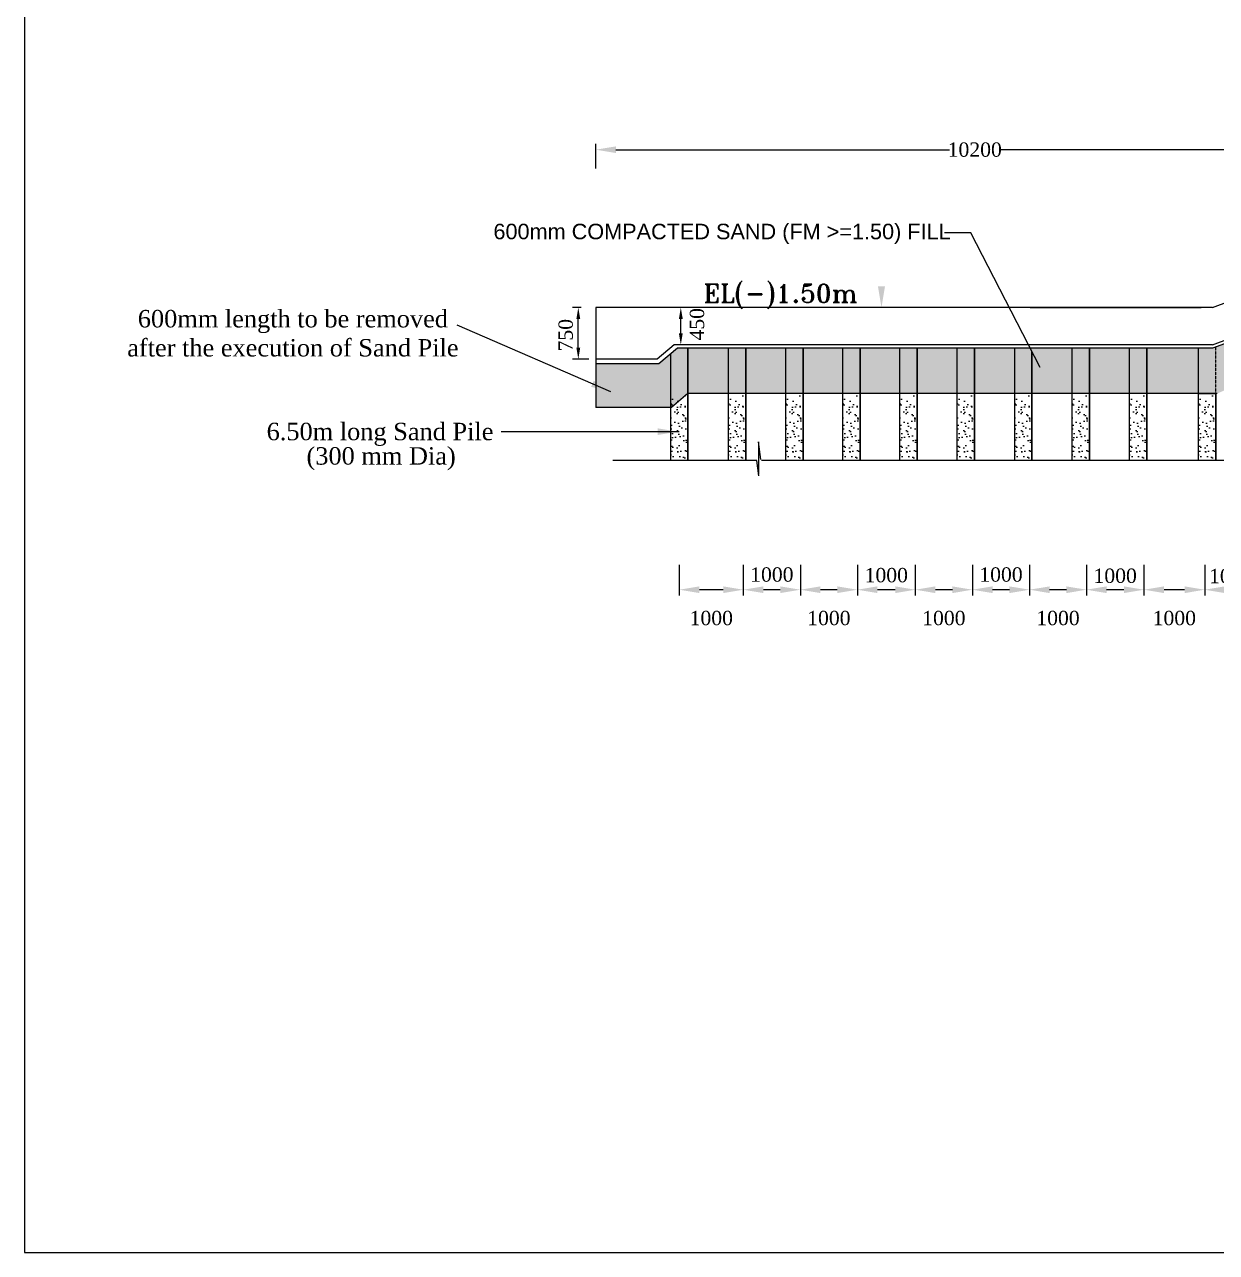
# Model space of a CAD drawing. Extents: x -298162 to 1078160, y -513173 to -216568.
# Drawn here: x 804777 to 825537, y -459717 to -438324 of the extents above; entities that cross this region are included whole.
import ezdxf

# ---------------------------------------------------------------- set-up
doc = ezdxf.new("R2010")
doc.units = 0
doc.header["$MEASUREMENT"] = 0
doc.linetypes.add('ACAD_ISO02W100', pattern=[15, 12, -3])
doc.layers.get('0').update_dxf_attribs({"linetype": 'CONTINUOUS'})
doc.layers.get('DEFPOINTS').update_dxf_attribs({"linetype": 'CONTINUOUS'})
for name, color, linetype in [('LINE', 7, 'CONTINUOUS'), ('SLOPEEARTH', 3, 'CONTINUOUS'), ('TEXT', 10, 'CONTINUOUS')]:
    doc.layers.add(name, color=color, linetype=linetype)
doc.styles.add('Arial-25', font='arial.ttf')
doc.styles.add('BIG', font='ROMANT.SHX')
doc.styles.get("Standard").update_dxf_attribs({"font": 'times.ttf', "height": 250})
doc.dimstyles.new('3', dxfattribs={"dimtxt": 225, "dimasz": 350, "dimexe": 100, "dimexo": 25, "dimgap": 9, "dimtad": 0, "dimdec": 0, "dimzin": 0, "dimdsep": 46, "dimtxsty": 'Standard', "dimcen": 0, "dimclrt": 256, "dimadec": 0, "dimazin": 0, "dimtfac": 1, "dimtdec": 0, "dimtofl": 0, "dimtmove": 2, "dimatfit": 3, "dimfxl": 1, "dimtolj": 1, "dimtzin": 0, "dimarcsym": 0})
pattern_1 = [(37.5, (14875.5, -445792.48), (-6.299336, 192.682377), [0, -152, 0, -170, 0, -162.5]), (7.5, (14875.5, -445792.48), (176.97767, 282.21461), [0, -82, 0, -137, 0, -52.5]), (327.5, (14752.5, -445792.48), (311.414186, 0.565905), [0, -50, 0, -180, 0, -235]), (317.5, (14752.5, -445792.48), (300.61266, 87.76756), [0, -25, 0, -118, 0, -135])]

# ---------------------------------------------------------------- blocks, each defined once
blk = doc.blocks.new('*D1099')
at = {"layer": 'DEFPOINTS', "color": 0, "lineweight": -2}
for p in [(814727, -440504), (814727, -440857), (827927, -440924)]:
    blk.add_point(p, dxfattribs=at)
at = {"layer": 'LINE', "color": 0, "lineweight": -2}
for p, q in [((814727, -440832), (814727, -440404)), ((827927, -440899), (827927, -440404)), ((815077, -440504), (820885, -440504)), ((827577, -440504), (821769, -440504))]:
    blk.add_line(p, q, dxfattribs=at)
for points in [[(815077, -440446), (815077, -440562), (814727, -440504)], [(827577, -440446), (827577, -440562), (827927, -440504)]]:
    blk.add_solid(points, dxfattribs=at)
at = {"layer": 'LINE', "insert": (821327, -440504), "char_height": 250, "attachment_point": 5}
blk.add_mtext('\\A1;10200', dxfattribs=at)
blk = doc.blocks.new('*D1101')
at = {"layer": 'DEFPOINTS', "color": 0, "lineweight": -2}
for p in [(814422, -443253), (814494, -443253), (814629, -444154)]:
    blk.add_point(p, dxfattribs=at)
at = {"layer": 'LINE', "color": 0, "lineweight": -2}
for p, q in [((814469, -443253), (814322, -443253)), ((814422, -443954), (814422, -443453)), ((814604, -444154), (814322, -444154))]:
    blk.add_line(p, q, dxfattribs=at)
for points in [[(814388, -443453), (814455, -443453), (814422, -443253)], [(814388, -443954), (814455, -443954), (814422, -444154)]]:
    blk.add_solid(points, dxfattribs=at)
at = {"layer": 'LINE', "insert": (814203, -443736), "char_height": 250, "attachment_point": 5, "rotation": 90}
blk.add_mtext('\\A1;750', dxfattribs=at)
blk = doc.blocks.new('*D1102')
at = {"layer": 'DEFPOINTS', "color": 0, "lineweight": -2}
for p in [(816207, -443253), (816637, -443253), (816207, -443903)]:
    blk.add_point(p, dxfattribs=at)
at = {"layer": 'LINE', "color": 0, "lineweight": -2}
for p, q in [((816612, -443253), (816107, -443253)), ((816207, -443703), (816207, -443453)), ((816182, -443903), (816107, -443903))]:
    blk.add_line(p, q, dxfattribs=at)
for points in [[(816174, -443453), (816241, -443453), (816207, -443253)], [(816174, -443703), (816241, -443703), (816207, -443903)]]:
    blk.add_solid(points, dxfattribs=at)
at = {"layer": 'LINE', "insert": (816490, -443546), "char_height": 250, "attachment_point": 5, "rotation": 90}
blk.add_mtext('\\A1;450', dxfattribs=at)
blk = doc.blocks.new('*D1106')
at = {"layer": 'DEFPOINTS', "color": 0, "lineweight": -2}
for p in [(824274, -447711), (825333, -447711), (824274, -448170)]:
    blk.add_point(p, dxfattribs=at)
at = {"layer": 'LINE', "color": 0, "lineweight": -2}
for p, q in [((824274, -447736), (824274, -448270)), ((825333, -447736), (825333, -448270)), ((824983, -448170), (824624, -448170))]:
    blk.add_line(p, q, dxfattribs=at)
for points in [[(824624, -448112), (824624, -448229), (824274, -448170)], [(824983, -448112), (824983, -448229), (825333, -448170)]]:
    blk.add_solid(points, dxfattribs=at)
at = {"layer": 'LINE', "insert": (824803, -448665), "char_height": 250, "attachment_point": 5}
blk.add_mtext('\\A1;1000', dxfattribs=at)
blk = doc.blocks.new('*D1107')
at = {"layer": 'DEFPOINTS', "color": 0, "lineweight": -2}
for p in [(823273, -447711), (824274, -447711), (823273, -448170)]:
    blk.add_point(p, dxfattribs=at)
at = {"layer": 'LINE', "color": 0, "lineweight": -2}
for p, q in [((823273, -447736), (823273, -448270)), ((824274, -447736), (824274, -448270)), ((823924, -448170), (823623, -448170))]:
    blk.add_line(p, q, dxfattribs=at)
for points in [[(823623, -448112), (823623, -448229), (823273, -448170)], [(823924, -448112), (823924, -448229), (824274, -448170)]]:
    blk.add_solid(points, dxfattribs=at)
at = {"layer": 'LINE', "insert": (823773, -447928), "char_height": 250, "attachment_point": 5}
blk.add_mtext('\\A1;1000', dxfattribs=at)
blk = doc.blocks.new('*D1108')
at = {"layer": 'DEFPOINTS', "color": 0, "lineweight": -2}
for p in [(822281, -447711), (823273, -447736), (822281, -448170)]:
    blk.add_point(p, dxfattribs=at)
at = {"layer": 'LINE', "color": 0, "lineweight": -2}
for p, q in [((822281, -447736), (822281, -448270)), ((823273, -447761), (823273, -448270)), ((822923, -448170), (822631, -448170))]:
    blk.add_line(p, q, dxfattribs=at)
for points in [[(822631, -448112), (822631, -448229), (822281, -448170)], [(822923, -448112), (822923, -448229), (823273, -448170)]]:
    blk.add_solid(points, dxfattribs=at)
at = {"layer": 'LINE', "insert": (822777, -448665), "char_height": 250, "attachment_point": 5}
blk.add_mtext('\\A1;1000', dxfattribs=at)
blk = doc.blocks.new('*D1109')
at = {"layer": 'DEFPOINTS', "color": 0, "lineweight": -2}
for p in [(821287, -447711), (822281, -447711), (821287, -448170)]:
    blk.add_point(p, dxfattribs=at)
at = {"layer": 'LINE', "color": 0, "lineweight": -2}
for p, q in [((821287, -447736), (821287, -448270)), ((822281, -447736), (822281, -448270)), ((821931, -448170), (821637, -448170))]:
    blk.add_line(p, q, dxfattribs=at)
for points in [[(821637, -448112), (821637, -448229), (821287, -448170)], [(821931, -448112), (821931, -448229), (822281, -448170)]]:
    blk.add_solid(points, dxfattribs=at)
at = {"layer": 'LINE', "insert": (821784, -447907), "char_height": 250, "attachment_point": 5}
blk.add_mtext('\\A1;1000', dxfattribs=at)
blk = doc.blocks.new('*D1110')
at = {"layer": 'DEFPOINTS', "color": 0, "lineweight": -2}
for p in [(820291, -447711), (821287, -447711), (820291, -448170)]:
    blk.add_point(p, dxfattribs=at)
at = {"layer": 'LINE', "color": 0, "lineweight": -2}
for p, q in [((820291, -447736), (820291, -448270)), ((821287, -447736), (821287, -448270)), ((820937, -448170), (820641, -448170))]:
    blk.add_line(p, q, dxfattribs=at)
for points in [[(820641, -448112), (820641, -448229), (820291, -448170)], [(820937, -448112), (820937, -448229), (821287, -448170)]]:
    blk.add_solid(points, dxfattribs=at)
at = {"layer": 'LINE', "insert": (820789, -448665), "char_height": 250, "attachment_point": 5}
blk.add_mtext('\\A1;1000', dxfattribs=at)
blk = doc.blocks.new('*D1111')
at = {"layer": 'DEFPOINTS', "color": 0, "lineweight": -2}
for p in [(819282, -447711), (820291, -447711), (819282, -448170)]:
    blk.add_point(p, dxfattribs=at)
at = {"layer": 'LINE', "color": 0, "lineweight": -2}
for p, q in [((819282, -447736), (819282, -448270)), ((820291, -447736), (820291, -448270)), ((819941, -448170), (819632, -448170))]:
    blk.add_line(p, q, dxfattribs=at)
for points in [[(819632, -448112), (819632, -448229), (819282, -448170)], [(819941, -448112), (819941, -448229), (820291, -448170)]]:
    blk.add_solid(points, dxfattribs=at)
at = {"layer": 'LINE', "insert": (819786, -447918), "char_height": 250, "attachment_point": 5}
blk.add_mtext('\\A1;1000', dxfattribs=at)
blk = doc.blocks.new('*D1115')
at = {"layer": 'DEFPOINTS', "color": 0, "lineweight": -2}
for p in [(818289, -447711), (819282, -447736), (818289, -448170)]:
    blk.add_point(p, dxfattribs=at)
at = {"layer": 'LINE', "color": 0, "lineweight": -2}
for p, q in [((818289, -447736), (818289, -448270)), ((819282, -447761), (819282, -448270)), ((818932, -448170), (818639, -448170))]:
    blk.add_line(p, q, dxfattribs=at)
for points in [[(818639, -448112), (818639, -448229), (818289, -448170)], [(818932, -448112), (818932, -448229), (819282, -448170)]]:
    blk.add_solid(points, dxfattribs=at)
at = {"layer": 'LINE', "insert": (818786, -448665), "char_height": 250, "attachment_point": 5}
blk.add_mtext('\\A1;1000', dxfattribs=at)
blk = doc.blocks.new('*D1116')
at = {"layer": 'DEFPOINTS', "color": 0, "lineweight": -2}
for p in [(817296, -447711), (818289, -447711), (817296, -448170)]:
    blk.add_point(p, dxfattribs=at)
at = {"layer": 'LINE', "color": 0, "lineweight": -2}
for p, q in [((817296, -447736), (817296, -448270)), ((818289, -447736), (818289, -448270)), ((817939, -448170), (817646, -448170))]:
    blk.add_line(p, q, dxfattribs=at)
for points in [[(817646, -448112), (817646, -448229), (817296, -448170)], [(817939, -448112), (817939, -448229), (818289, -448170)]]:
    blk.add_solid(points, dxfattribs=at)
at = {"layer": 'LINE', "insert": (817793, -447907), "char_height": 250, "attachment_point": 5}
blk.add_mtext('\\A1;1000', dxfattribs=at)
blk = doc.blocks.new('*D1117')
at = {"layer": 'DEFPOINTS', "color": 0, "lineweight": -2}
for p in [(816181, -447711), (817296, -447711), (816181, -448170)]:
    blk.add_point(p, dxfattribs=at)
at = {"layer": 'LINE', "color": 0, "lineweight": -2}
for p, q in [((816181, -447736), (816181, -448270)), ((817296, -447736), (817296, -448270)), ((816946, -448170), (816531, -448170))]:
    blk.add_line(p, q, dxfattribs=at)
for points in [[(816531, -448112), (816531, -448229), (816181, -448170)], [(816946, -448112), (816946, -448229), (817296, -448170)]]:
    blk.add_solid(points, dxfattribs=at)
at = {"layer": 'LINE', "insert": (816738, -448665), "char_height": 250, "attachment_point": 5}
blk.add_mtext('\\A1;1000', dxfattribs=at)
blk = doc.blocks.new('*D1118')
at = {"layer": 'DEFPOINTS', "color": 0, "lineweight": -2}
for p in [(825333, -447711), (826283, -447711), (825333, -448170)]:
    blk.add_point(p, dxfattribs=at)
at = {"layer": 'LINE', "color": 0, "lineweight": -2}
for p, q in [((825333, -447736), (825333, -448270)), ((826283, -447736), (826283, -448270)), ((825933, -448170), (825683, -448170))]:
    blk.add_line(p, q, dxfattribs=at)
for points in [[(825683, -448112), (825683, -448229), (825333, -448170)], [(825933, -448112), (825933, -448229), (826283, -448170)]]:
    blk.add_solid(points, dxfattribs=at)
at = {"layer": 'LINE', "insert": (825786, -447933), "char_height": 250, "attachment_point": 5}
blk.add_mtext('\\A1;1000', dxfattribs=at)

msp = doc.modelspace()

# ---------------------------------------------------------------- hatches: boundary and pattern name
at = {"layer": 'LINE', "linetype": 'ByBlock', "lineweight": -2}
h = msp.add_hatch(dxfattribs=at)
h.set_pattern_fill('AR-SAND', color=0, scale=100, style=0)
h.set_pattern_definition(pattern_1)
edge = h.paths.add_edge_path()
edge.add_line((814726.15, -444994.226), (816030.521, -444994.226))
edge.add_line((816030.521, -444994.226), (816330.521, -444754.064))
edge.add_line((816330.521, -444754.064), (825548.874, -444753.991))
edge.add_line((825548.874, -444753.991), (827527.157, -443856.755))
edge.add_line((827527.157, -443856.755), (827948.078, -443785.764))
edge.add_line((827948.078, -443785.764), (827969.328, -443753.611))
edge.add_line((827969.328, -443753.611), (835470.971, -443652.062))
edge.add_line((835470.971, -443652.062), (835604.954, -443786.045))
edge.add_line((835604.954, -443786.045), (836865.425, -443786.045))
edge.add_line((836865.425, -443786.045), (837526.919, -444016.13))
edge.add_line((837526.919, -444016.13), (837949.669, -444016.13))
edge.add_line((837949.669, -444016.13), (839926.123, -444913.366))
edge.add_line((839926.123, -444913.366), (848693.798, -444913.366))
edge.add_line((848693.798, -444913.366), (848979.319, -445154.099))
edge.add_line((848979.319, -445154.099), (850298.847, -445154.099))
edge.add_line((850298.847, -445154.099), (850298.847, -444392.669))
edge.add_line((850298.847, -444392.669), (849198.505, -444392.669))
edge.add_line((849198.505, -444392.669), (848876.125, -444120.859))
edge.add_line((848876.125, -444120.859), (840006.523, -444120.859))
edge.add_line((840006.523, -444120.859), (838041.353, -443416.13))
edge.add_line((838041.353, -443416.13), (837286.558, -443416.032))
edge.add_line((837286.558, -443416.032), (836879.531, -443186.045))
edge.add_line((836879.531, -443186.045), (835853.482, -443186.045))
edge.add_line((835853.482, -443186.045), (835719.499, -443052.062))
edge.add_line((835719.499, -443052.062), (827969.328, -443052.062))
edge.add_line((827969.328, -443052.062), (827948.193, -443166.96))
edge.add_line((827948.193, -443166.96), (827684.043, -443166.96))
edge.add_line((827684.043, -443166.96), (825468.474, -443961.484))
edge.add_line((825468.474, -443961.484), (816148.872, -443961.484))
edge.add_line((816148.872, -443961.484), (815826.492, -444233.294))
edge.add_line((815826.492, -444233.294), (814726.738, -444233.294))
edge.add_line((814726.738, -444233.294), (814726.738, -444994.226))
h = msp.add_hatch(dxfattribs=at)
h.set_pattern_fill('AR-SAND', color=0, scale=100, style=0)
h.set_pattern_definition([(37.5, (5681.62, -445792.48), (-6.299336, 192.682377), [0, -152, 0, -170, 0, -162.5]), (7.5, (5681.62, -445792.48), (176.97767, 282.21461), [0, -82, 0, -137, 0, -52.5]), (327.5, (5558.62, -445792.48), (311.414186, 0.565905), [0, -50, 0, -180, 0, -235]), (317.5, (5558.62, -445792.48), (300.61266, 87.76756), [0, -25, 0, -118, 0, -135])])
h.paths.add_polyline_path([(816030.521, -444753.994), (816330.521, -444753.994), (816330.521, -445920.787), (816030.521, -445920.787)])
h = msp.add_hatch(dxfattribs=at)
h.set_pattern_fill('AR-SAND', color=0, scale=100, style=0)
h.set_pattern_definition([(37.5, (6690.19, -445792.48), (-6.299336, 192.682377), [0, -152, 0, -170, 0, -162.5]), (7.5, (6690.2, -445792.48), (176.97767, 282.21461), [0, -82, 0, -137, 0, -52.5]), (327.5, (6567.2, -445792.48), (311.414186, 0.565905), [0, -50, 0, -180, 0, -235]), (317.5, (6567.2, -445792.48), (300.61266, 87.76756), [0, -25, 0, -118, 0, -135])])
h.paths.add_polyline_path([(817039.09, -444753.994), (817339.09, -444753.994), (817339.09, -445920.787), (817039.09, -445920.787)])
h = msp.add_hatch(dxfattribs=at)
h.set_pattern_fill('AR-SAND', color=0, scale=100, style=0)
h.set_pattern_definition([(37.5, (7687.1, -445792.48), (-6.299336, 192.682377), [0, -152, 0, -170, 0, -162.5]), (7.5, (7687.1, -445792.48), (176.97767, 282.21461), [0, -82, 0, -137, 0, -52.5]), (327.5, (7564.1, -445792.48), (311.414186, 0.565905), [0, -50, 0, -180, 0, -235]), (317.5, (7564.1, -445792.48), (300.61266, 87.76756), [0, -25, 0, -118, 0, -135])])
h.paths.add_polyline_path([(818036, -444753.994), (818336, -444753.994), (818336, -445920.787), (818036, -445920.787)])
h = msp.add_hatch(dxfattribs=at)
h.set_pattern_fill('AR-SAND', color=0, scale=100, style=0)
h.set_pattern_definition([(37.5, (8680.34, -445792.48), (-6.299336, 192.682377), [0, -152, 0, -170, 0, -162.5]), (7.5, (8680.34, -445792.48), (176.97767, 282.21461), [0, -82, 0, -137, 0, -52.5]), (327.5, (8557.34, -445792.48), (311.414186, 0.565905), [0, -50, 0, -180, 0, -235]), (317.5, (8557.34, -445792.48), (300.61266, 87.76756), [0, -25, 0, -118, 0, -135])])
h.paths.add_polyline_path([(819029.237, -444753.994), (819329.237, -444753.994), (819329.237, -445920.787), (819029.237, -445920.787)])
h = msp.add_hatch(dxfattribs=at)
h.set_pattern_fill('AR-SAND', color=0, scale=100, style=0)
h.set_pattern_definition([(37.5, (9673.07, -445792.48), (-6.299336, 192.682377), [0, -152, 0, -170, 0, -162.5]), (7.5, (9673.07, -445792.48), (176.97767, 282.21461), [0, -82, 0, -137, 0, -52.5]), (327.5, (9550.07, -445792.48), (311.414186, 0.565905), [0, -50, 0, -180, 0, -235]), (317.5, (9550.07, -445792.48), (300.61266, 87.76756), [0, -25, 0, -118, 0, -135])])
h.paths.add_polyline_path([(820021.965, -444753.994), (820321.965, -444753.994), (820321.965, -445920.787), (820021.965, -445920.787)])
h = msp.add_hatch(dxfattribs=at)
h.set_pattern_fill('AR-SAND', color=0, scale=100, style=0)
h.set_pattern_definition([(37.5, (10673.2, -445792.48), (-6.299336, 192.682377), [0, -152, 0, -170, 0, -162.5]), (7.5, (10673.2, -445792.48), (176.97767, 282.21461), [0, -82, 0, -137, 0, -52.5]), (327.5, (10550.2, -445792.48), (311.414186, 0.565905), [0, -50, 0, -180, 0, -235]), (317.5, (10550.2, -445792.48), (300.61266, 87.76756), [0, -25, 0, -118, 0, -135])])
h.paths.add_polyline_path([(821022.094, -444753.994), (821322.094, -444753.994), (821322.094, -445920.787), (821022.094, -445920.787)])
h = msp.add_hatch(dxfattribs=at)
h.set_pattern_fill('AR-SAND', color=0, scale=100, style=0)
h.set_pattern_definition([(37.5, (11673.88, -445792.48), (-6.299336, 192.682377), [0, -152, 0, -170, 0, -162.5]), (7.5, (11673.88, -445792.48), (176.97767, 282.21461), [0, -82, 0, -137, 0, -52.5]), (327.5, (11550.88, -445792.48), (311.414186, 0.565905), [0, -50, 0, -180, 0, -235]), (317.5, (11550.88, -445792.48), (300.61266, 87.76756), [0, -25, 0, -118, 0, -135])])
h.paths.add_polyline_path([(822022.779, -444753.994), (822322.779, -444753.994), (822322.779, -445920.787), (822022.779, -445920.787)])
h = msp.add_hatch(dxfattribs=at)
h.set_pattern_fill('AR-SAND', color=0, scale=100, style=0)
h.set_pattern_definition([(37.5, (12674.01, -445792.48), (-6.299336, 192.682377), [0, -152, 0, -170, 0, -162.5]), (7.5, (12674, -445792.48), (176.97767, 282.21461), [0, -82, 0, -137, 0, -52.5]), (327.5, (12551.01, -445792.48), (311.414186, 0.565905), [0, -50, 0, -180, 0, -235]), (317.5, (12551, -445792.48), (300.61266, 87.76756), [0, -25, 0, -118, 0, -135])])
h.paths.add_polyline_path([(823022.908, -444753.994), (823322.908, -444753.994), (823322.908, -445920.787), (823022.908, -445920.787)])
h = msp.add_hatch(dxfattribs=at)
h.set_pattern_fill('AR-SAND', color=0, scale=100, style=0)
h.set_pattern_definition([(37.5, (13674.7, -445792.48), (-6.299336, 192.682377), [0, -152, 0, -170, 0, -162.5]), (7.5, (13674.7, -445792.48), (176.97767, 282.21461), [0, -82, 0, -137, 0, -52.5]), (327.5, (13551.7, -445792.48), (311.414186, 0.565905), [0, -50, 0, -180, 0, -235]), (317.5, (13551.7, -445792.48), (300.61266, 87.76756), [0, -25, 0, -118, 0, -135])])
h.paths.add_polyline_path([(824023.593, -444753.994), (824323.593, -444753.994), (824323.593, -445920.787), (824023.593, -445920.787)])
h = msp.add_hatch(dxfattribs=at)
h.set_pattern_fill('AR-SAND', color=0, scale=100, style=0)
h.set_pattern_definition(pattern_1)
h.paths.add_polyline_path([(825224.393, -444753.994), (825524.393, -444753.994), (825524.393, -445920.787), (825224.393, -445920.787)])

# ---------------------------------------------------------------- linework, layer by layer
at = {"color": 0}
for p, q in [((825468.474, -443253.484), (814726.919, -443253.484)), ((814726.919, -443253.484), (814726.919, -443519.109)), ((822292.154, -443253.484), (825270.279, -443253.484)), ((814726.919, -443279.109), (814726.919, -443998.921)), ((827394.631, -443270.746), (825468.474, -443961.484)), ((816090.142, -443903.484), (815793.484, -444153.606)), ((816148.872, -443961.484), (815826.492, -444233.294)), ((815793.484, -444153.606), (814726.15, -444153.606)), ((815826.492, -444233.294), (814726.15, -444233.294)), ((816331.199, -444753.493), (816045.678, -444994.226)), ((816045.678, -444994.226), (814726.15, -444994.226))]:
    msp.add_line(p, q, dxfattribs=at)
at = {"layer": 'LINE', "color": 0}
for p, q in [((821256.475, -441953.865), (820802.945, -441953.255)), ((825468.474, -443253.484), (827463.145, -442500.106)), ((825468.474, -443903.484), (827339.634, -443196.755)), ((814726.919, -443998.921), (814726.15, -444994.226)), ((816030.521, -445920.787), (816030.521, -444061.269)), ((816330.521, -445920.787), (816330.521, -443961.484)), ((816330.521, -443961.484), (816330.521, -445920.787)), ((817039.09, -445920.787), (817039.09, -443961.484)), ((817339.09, -445920.787), (817339.09, -443961.484)), ((817339.09, -443961.484), (817339.09, -445920.787)), ((818036, -445920.787), (818036, -443961.484)), ((818336, -445920.787), (818336, -443961.484)), ((818336, -443961.484), (818336, -445920.787)), ((819029.237, -445920.787), (819029.237, -443961.484)), ((819329.237, -445920.787), (819329.237, -443961.484)), ((819329.237, -443961.484), (819329.237, -445920.787)), ((820021.965, -445920.787), (820021.965, -443961.484)), ((820321.965, -445920.787), (820321.965, -443961.484)), ((820321.965, -443961.484), (820321.965, -445920.787)), ((821022.094, -445920.787), (821022.094, -443961.484)), ((821322.094, -445920.787), (821322.094, -443961.484)), ((821322.094, -443961.484), (821322.094, -445920.787)), ((822022.779, -445920.787), (822022.779, -443961.484)), ((822322.779, -445920.787), (822322.779, -444019.727)), ((822322.779, -444019.727), (822322.779, -445920.787)), ((823022.908, -445920.787), (823022.908, -443961.484)), ((823322.908, -445920.787), (823322.908, -443961.484)), ((823322.908, -443961.484), (823322.908, -445920.787)), ((824023.593, -445920.787), (824023.593, -443961.484)), ((824323.593, -445920.787), (824323.593, -443961.484)), ((824323.593, -443961.484), (824323.593, -445920.787)), ((825224.393, -445920.787), (825224.393, -443961.484)), ((825524.393, -445920.787), (825524.393, -444753.009)), ((825524.393, -444753.009), (825524.393, -445920.787)), ((817603.5, -445898.719), (817557.569, -445594.63)), ((817557.569, -445594.63), (817557.569, -446158.501)), ((817529.648, -445920.787), (815026.007, -445920.787)), ((817568.774, -446184.142), (817529.648, -445920.787)), ((826062.625, -445920.787), (817613.347, -445920.787))]:
    msp.add_line(p, q, dxfattribs=at)
at = {"layer": 'LINE', "color": 0, "linetype": 'ByBlock', "lineweight": -2}
for p, q in [((825468.474, -443903.484), (816090.142, -443903.484)), ((825468.474, -443961.484), (816148.872, -443961.484)), ((825548.874, -444753.991), (816330.521, -444754.064))]:
    msp.add_line(p, q, dxfattribs=at)
at = {"layer": 'LINE', "color": 0, "linetype": 'ACAD_ISO02W100', "ltscale": 0.02}
for p, q in [((819029.237, -445920.787), (819029.237, -443961.484)), ((820021.965, -445920.787), (820021.965, -443961.484)), ((821022.094, -445920.787), (821022.094, -443961.484)), ((823022.908, -445920.787), (823022.908, -443961.484)), ((825524.393, -444740.976), (825524.393, -443941.431))]:
    msp.add_line(p, q, dxfattribs=at)
at = {"layer": 'LINE', "color": 0}
msp.add_lwpolyline([(804776.668, -459716.504), (865281.868, -459716.504), (865281.868, -416930.684), (804776.668, -416930.684)], close=True, dxfattribs=at)
at = {"layer": 'LINE', "color": 0, "linetype": 'ByBlock', "lineweight": -2}
msp.add_lwpolyline([(825224.393, -444753.994), (825524.393, -444753.994), (825524.393, -445920.787), (825224.393, -445920.787)], close=True, dxfattribs=at)
at = {"layer": 'SLOPEEARTH', "color": 0}
msp.add_solid([(819640.439, -442881.609), (819764.397, -442881.609), (819702.418, -443253.484)], dxfattribs=at)

# ---------------------------------------------------------------- texts
at = {"layer": 'LINE', "color": 0, "style": 'Arial-25'}
msp.add_text('600mm COMPACTED SAND (FM >=1.50) FILL', height=270, dxfattribs=at).set_placement((812943.532, -442064.037))
at = {"layer": 'LINE', "color": 0, "char_height": 303.75, "width": 33140.23576, "attachment_point": 8, "style": 'BIG'}
for s, insert in [('{\\fTimes New Roman|b0|i0|c0|p18;600mm length to be removed\\Pafter the execution of Sand Pile}', (809450.405, -444110.972)), ('{\\fTimes New Roman|b0|i0|c0|p18;6.50m long Sand Pile}', (810968.378, -445665.419)), ('{\\fTimes New Roman|b0|i0|c0|p18;(300 mm Dia)}', (810987.378, -446089.419))]:
    msp.add_mtext(s, dxfattribs=dict(at, insert=insert))
at = {"layer": 'TEXT', "color": 0, "style": 'BIG'}
msp.add_text('EL(-)1.50m', height=318.75, dxfattribs=at).set_placement((816605.457, -443167.776))

# ---------------------------------------------------------------- dimensions: what is measured, and where the dimension line sits
at = {"layer": 'LINE', "color": 0}
for base, p1, p2, text, override, picture, middle in [((814726.919, -440503.889), (827926.919, -440923.882), (814726.919, -440857.092), '10200', {"dimtxt": 350, "dimclrd": 0, "dimclre": 0}, '*D1099', (821326.919, -440503.889)), ((816180.521, -448170.231), (817295.975, -447710.906), (816180.521, -447710.906), '1000', {"dimfxl": 700}, '*D1117', (816738.248, -448665.22)), ((818289.212, -448170.231), (819281.94, -447735.906), (818289.212, -447710.906), '1000', {"dimfxl": 700}, '*D1115', (818785.576, -448665.22)), ((820290.508, -448170.231), (821287.418, -447710.906), (820290.508, -447710.906), '1000', {"dimfxl": 700}, '*D1110', (820788.963, -448665.22)), ((822280.655, -448170.231), (823273.384, -447735.906), (822280.655, -447710.906), '1000', {"dimfxl": 700}, '*D1108', (822777.019, -448665.22)), ((824273.513, -448170.231), (825333.108, -447710.906), (824273.513, -447710.906), '1000', {"dimfxl": 700}, '*D1106', (824803.311, -448665.22))]:
    dim = msp.add_linear_dim(base=base, p1=p1, p2=p2, angle=180, text=text, dimstyle='3', override=override, dxfattribs=at)
    dim.commit()
    dim.dimension.update_dxf_attribs({"geometry": picture, "text_midpoint": middle})
for base, p1, p2, angle, text, override, picture, middle in [((814421.594, -443253.484), (814628.715, -444153.606), (814493.566, -443253.484), 90, '750', {"dimtxt": 200, "dimasz": 200, "dimclrd": 0, "dimclre": 0}, '*D1101', (814203.386, -443735.96)), ((816207.495, -443253.484), (816207.495, -443903.484), (816637.045, -443253.484), 90, '450', {"dimtxt": 200, "dimasz": 200, "dimclrd": 0, "dimclre": 0}, '*D1102', (816490.11, -443545.927)), ((817295.975, -448170.231), (818289.212, -447710.906), (817295.975, -447710.906), 180, '1000', {"dimfxl": 700}, '*D1116', (817792.593, -447906.693)), ((819281.94, -448170.231), (820290.508, -447710.906), (819281.94, -447710.906), 180, '1000', {"dimfxl": 700}, '*D1111', (819786.224, -447918.075)), ((821287.418, -448170.231), (822280.655, -447710.906), (821287.418, -447710.906), 180, '1000', {"dimfxl": 700}, '*D1109', (821784.037, -447906.693)), ((825333.108, -448170.231), (826282.742, -447710.906), (825333.108, -447710.906), 180, '1000', {"dimfxl": 700}, '*D1118', (825785.77, -447933.047))]:
    dim = msp.add_linear_dim(base=base, p1=p1, p2=p2, angle=angle, text=text, dimstyle='3', override=override, dxfattribs=at)
    dim.commit()
    dim.dimension.update_dxf_attribs({"geometry": picture, "text_midpoint": middle, "dimtype": 160})
dim = msp.add_linear_dim(base=(823273.384, -448170.231), p1=(824273.513, -447710.906), p2=(823273.384, -447710.906), angle=180, dimstyle='3', override={"dimfxl": 700}, dxfattribs=at)
dim.commit()
dim.dimension.update_dxf_attribs({"geometry": '*D1107', "text_midpoint": (823773.448, -447927.996), "dimtype": 160})

# ---------------------------------------------------------------- leaders
for points in [[(822466.244, -444297.678), (821256.475, -441953.865)], [(814988.897, -444722.213), (812313.284, -443558.124)], [(816155.059, -445416.591), (813079.82, -445416.591)]]:
    msp.add_leader(points, dimstyle='3', override={"dimtxt": 350, "dimclrd": 0, "dimclre": 0}, dxfattribs=at)

doc.saveas('drawing.dxf')
